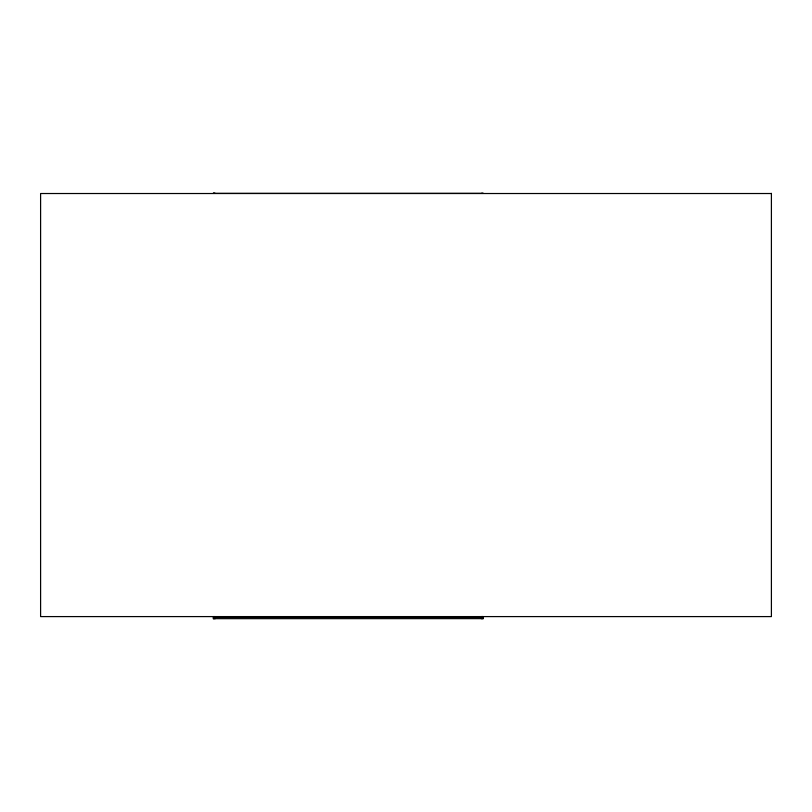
<?xml version="1.0" encoding="UTF-8"?>
<svg xmlns="http://www.w3.org/2000/svg" width="812" height="812" viewBox="0 0 812 812"><rect width="100%" height="100%" fill="white"/><g stroke="black" fill="none" stroke-linecap="round" stroke-linejoin="round"><path stroke-width="1.22" d="M215.231 193.368L213.059 193.368L483.272 193.337M771.4 193.52L40.6 193.52L40.6 616.592L771.4 616.592L771.4 193.357M213.099 617.404L483.323 617.374M215.281 618.663L213.099 618.663L483.323 618.632L481.151 618.632M481.506 193.337L483.099 193.337M213.231 193.368L214.825 193.368M481.557 616.552L483.15 616.562M213.272 616.592L214.865 616.592"/></g></svg>
